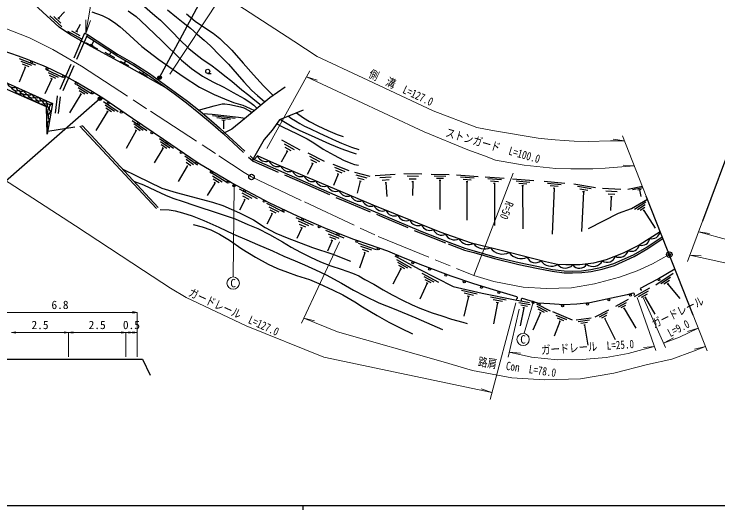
# Model space of a CAD drawing. Units: millimetres at full size, sheet at 1:1000, with parts at other scales. Extents: x 40000 to 680000, y 20000 to 380000.
# Drawn here: x 204846 to 358823, y 204000 to 312563 of the extents above; entities that cross this region are included whole.
import ezdxf
from ezdxf.enums import TextEntityAlignment as Align

# ---------------------------------------------------------------- set-up
doc = ezdxf.new("R2010")
doc.units = ezdxf.units.MM
doc.header["$LTSCALE"] = 1000
doc.header["$PDMODE"] = 32
doc.header["$PDSIZE"] = 500
doc.linetypes.add('CHAIN', pattern=[18.5, 12, -1.5, 3.5, -1.5])
doc.linetypes.add('DASHED', pattern=[7.5, 6, -1.5])
for name, color, linetype, lineweight in [('M-BGD', 7, 'Continuous', 25), ('M-BMK', 2, 'CHAIN', 13), ('M-BMK-OTRS', 5, 'Continuous', 25), ('M-BMK-SRVR', 3, 'Continuous', 25), ('M-STR-HTXT', 7, 'Continuous', 13), ('M-STR-STRC', 7, 'Continuous', 25), ('M-TTL-BAND', 7, 'Continuous', 25)]:
    doc.layers.add(name, color=color, linetype=linetype, lineweight=lineweight)
doc.layers.add('M-OTRS', color=6, linetype='Continuous')
doc.styles.add('ＭＳ ゴシック', font='')
doc.styles.get('ＭＳ ゴシック').set_extended_font_data('MS Gothic')

# ---------------------------------------------------------------- blocks, each defined once
blk = doc.blocks.new('open_arrow')
at = {"color": 0, "linetype": 'Continuous', "lineweight": -2}
blk.add_lwpolyline([(7.5, 1.25), (0, 0), (7.5, -1.25)], dxfattribs=at)

msp = doc.modelspace()

# ---------------------------------------------------------------- hatches: boundary and pattern name
at = {"layer": 'M-STR-STRC'}
for points in [[(236337, 298431, -1), (237011, 298860, -1)], [(223273, 293798, -1), (223948, 294227, -1)], [(253187, 275139, -1), (252747, 274901, -1)], [(318623, 249566, -1), (318184, 249328, -0.41421), (318284, 249667, -0.41421)]]:
    msp.add_hatch(color=256, dxfattribs=at).paths.add_polyline_path(points)

# ---------------------------------------------------------------- linework, layer by layer
at = {"layer": 'M-BGD'}
for p, q in [((214583, 311650), (215854, 313023)), ((212688, 312177), (215257, 309801)), ((213507, 312032), (215049, 310606)), ((214404, 311816), (214763, 311483)), ((218523, 308777), (219404, 310381)), ((216556, 308832), (219623, 307146)), ((217386, 308889), (219226, 307877)), ((218308, 308895), (218737, 308659)), ((221864, 305811), (222296, 306600)), ((220462, 306373), (223094, 304933)), ((221557, 305979), (222172, 305643)), ((224702, 304190), (226808, 303039)), ((225755, 303615), (226043, 304141)), ((205982, 302844), (209509, 301467)), ((208747, 301282), (206418, 302191)), ((228058, 302287), (229900, 301280)), ((228979, 301783), (229209, 302205)), ((207255, 300898), (205968, 297641)), ((208117, 301045), (206720, 301590)), ((207418, 300835), (207092, 300962)), ((211896, 300439), (215433, 298740)), ((214597, 298643), (212343, 299726)), ((213951, 298454), (212599, 299103)), ((232125, 299963), (233955, 298933)), ((233040, 299448), (233217, 299761)), ((247210, 299576), (247960, 299576)), ((213080, 298373), (211596, 295083)), ((213238, 298297), (212922, 298449)), ((218582, 297136), (221786, 295174)), ((221015, 295118), (218883, 296424)), ((220354, 294996), (219075, 295779)), ((219479, 295004), (216962, 290950)), ((219628, 294912), (219330, 295095)), ((224418, 293421), (227652, 291195)), ((226809, 291229), (224750, 292646)), ((225269, 291196), (222712, 287053)), ((226142, 291142), (224907, 291992)), ((225413, 291097), (225125, 291295)), ((253220, 289718), (248253, 290288)), ((252186, 289475), (249205, 289817)), ((219251, 288015), (236020, 270022)), ((219840, 288106), (236395, 270242)), ((230704, 289272), (233889, 287095)), ((233075, 287107), (231011, 288518)), ((251002, 289248), (250307, 289328)), ((250654, 289288), (250670, 287401)), ((231535, 287069), (229389, 283100)), ((232408, 287018), (231170, 287864)), ((231679, 286971), (231390, 287168)), ((236627, 285325), (239709, 283214)), ((263323, 285046), (267376, 282809)), ((238945, 283192), (236882, 284604)), ((238278, 283103), (237041, 283950)), ((266183, 282851), (263995, 284059)), ((265485, 282620), (264171, 283345)), ((237405, 283155), (235477, 279959)), ((237549, 283056), (237261, 283254)), ((264567, 282509), (263262, 280146)), ((264720, 282425), (264414, 282594)), ((269139, 282148), (272647, 280391)), ((242182, 281512), (245006, 279589)), ((244133, 279566), (242480, 280692)), ((271768, 280227), (269533, 281347)), ((271079, 279968), (269738, 280640)), ((242732, 279286), (240754, 275885)), ((243515, 279370), (242524, 280045)), ((242848, 279207), (242617, 279365)), ((270167, 279821), (268957, 277407)), ((270323, 279743), (270011, 279899)), ((274615, 279711), (278095, 278310)), ((277313, 278043), (274994, 278976)), ((247743, 277994), (251417, 275748)), ((275750, 277508), (274742, 275003)), ((276648, 277729), (275256, 278289)), ((275913, 277442), (275588, 277573)), ((279320, 277979), (282706, 277048)), ((282075, 276661), (279665, 277324)), ((283857, 277255), (288239, 277547)), ((290113, 277651), (294016, 277613)), ((296090, 277528), (300002, 277406)), ((301661, 277378), (306400, 276992)), ((250380, 275784), (248247, 277088)), ((249688, 275609), (248408, 276392)), ((248931, 275474), (248633, 275657)), ((280584, 275951), (279868, 273348)), ((281450, 276273), (280004, 276671)), ((280753, 275905), (280415, 275998)), ((287335, 276885), (284841, 276719)), ((286876, 276253), (285379, 276154)), ((293309, 277020), (290809, 277044)), ((292803, 276425), (291303, 276439)), ((292222, 275830), (291872, 275834)), ((292047, 275832), (292019, 272832)), ((299281, 276979), (296783, 277057)), ((298768, 276544), (297268, 276591)), ((298179, 276113), (297829, 276123)), ((298004, 276118), (297986, 269760)), ((305489, 276615), (302499, 276858)), ((304855, 276215), (303061, 276361)), ((304131, 275822), (303712, 275856)), ((303921, 275839), (303900, 267447)), ((307927, 276945), (312083, 276663)), ((311471, 276253), (308478, 276456)), ((310842, 275845), (309046, 275967)), ((313856, 276475), (318568, 276099)), ((317672, 275719), (314681, 275957)), ((320828, 275957), (325342, 275563)), ((248782, 275566), (247061, 272805)), ((254107, 274289), (258025, 272209)), ((286342, 275617), (285993, 275593)), ((286168, 275605), (286367, 272612)), ((310123, 275443), (309704, 275471)), ((309914, 275457), (309912, 266242)), ((317038, 275318), (315243, 275461)), ((316314, 274924), (315895, 274958)), ((316105, 274941), (316111, 265512)), ((324540, 275181), (321552, 275442)), ((323903, 274785), (322110, 274942)), ((322968, 274415), (322548, 264386)), ((323177, 274397), (322758, 274433)), ((327294, 275364), (332015, 274584)), ((331061, 274286), (328101, 274775)), ((330396, 273940), (328620, 274233)), ((333604, 274434), (337591, 274208)), ((342295, 274837), (339084, 274158)), ((342407, 274554), (340124, 274071)), ((341996, 274160), (341311, 274015)), ((341654, 274088), (341963, 272620)), ((256931, 272213), (254723, 273385)), ((256250, 271997), (254925, 272700)), ((329434, 273642), (328950, 264932)), ((329642, 273608), (329227, 273677)), ((336812, 273651), (334316, 273793)), ((336279, 273081), (334781, 273165)), ((255348, 271898), (254153, 269646)), ((255503, 271816), (255194, 271980)), ((260032, 271150), (263910, 269227)), ((335671, 272514), (335321, 272534)), ((335496, 272524), (335327, 269529)), ((340607, 269852), (343082, 271470)), ((262864, 269176), (260625, 270287)), ((262190, 268941), (260846, 269608)), ((342928, 270832), (341254, 269737)), ((342839, 270236), (341835, 269580)), ((342700, 269608), (342466, 269455)), ((342583, 269531), (345112, 265659)), ((261291, 268818), (260158, 266533)), ((261448, 268740), (261135, 268895)), ((266484, 267992), (270285, 266313)), ((269322, 266181), (267035, 267191)), ((268658, 265917), (267286, 266523)), ((267766, 265753), (266735, 263421)), ((267926, 265682), (267606, 265824)), ((272965, 265236), (277019, 263576)), ((275956, 263460), (273642, 264408)), ((275300, 263178), (273911, 263746)), ((274412, 262990), (273446, 260630)), ((274574, 262924), (274250, 263056)), ((280141, 262401), (284029, 261054)), ((281584, 260282), (280399, 256904)), ((283099, 260836), (280737, 261655)), ((282459, 260518), (281042, 261009)), ((281749, 260225), (281418, 260339)), ((288497, 258845), (291751, 257009)), ((290992, 256921), (288814, 258149)), ((290335, 256775), (289029, 257512)), ((289461, 256751), (287699, 253424)), ((289613, 256665), (289308, 256837)), ((294031, 255813), (297704, 253899)), ((345225, 253281), (349056, 255867)), ((296768, 253879), (294551, 255034)), ((296117, 253711), (294786, 254404)), ((348428, 254901), (346356, 253502)), ((348265, 254248), (347022, 253409)), ((295244, 253659), (293642, 250138)), ((295399, 253578), (295088, 253739)), ((340576, 250719), (343920, 252605)), ((348040, 253553), (347750, 253357)), ((347895, 253455), (350508, 250286)), ((306142, 251228), (302738, 252043)), ((305356, 250953), (303314, 251442)), ((343558, 251884), (341380, 250656)), ((343343, 251246), (342037, 250510)), ((304230, 250760), (303205, 246447)), ((304469, 250703), (303992, 250817)), ((312470, 249905), (309040, 250602)), ((311695, 249603), (309637, 250021)), ((336456, 248646), (339258, 250146)), ((343063, 250572), (342759, 250400)), ((342911, 250486), (345015, 246860)), ((310576, 249371), (309710, 244736)), ((310816, 249322), (310336, 249420)), ((317719, 248913), (315259, 249358)), ((316329, 248250), (315584, 244319)), ((317147, 248559), (315671, 248826)), ((316501, 248219), (316157, 248281)), ((319125, 249149), (322097, 247587)), ((321508, 247388), (319295, 248551)), ((320856, 247223), (319528, 247921)), ((338751, 249364), (336988, 248420)), ((338611, 248778), (337553, 248212)), ((338418, 248165), (338171, 248032)), ((338294, 248098), (340834, 243825)), ((319983, 247173), (318336, 243361)), ((320138, 247092), (319828, 247255)), ((322613, 247442), (326937, 245621)), ((325752, 245632), (323449, 246602)), ((331994, 246244), (334953, 247844)), ((334567, 247124), (332808, 246172)), ((334429, 246538), (333373, 245967)), ((324251, 245287), (323003, 242027)), ((325117, 245411), (323735, 245993)), ((324412, 245220), (324090, 245355)), ((327794, 245585), (331113, 246049)), ((330754, 245544), (328278, 245198)), ((330321, 245029), (328835, 244822)), ((334238, 245923), (333992, 245790)), ((334115, 245856), (336335, 241282)), ((329814, 244504), (329467, 244456)), ((329640, 244480), (330357, 240072))]:
    msp.add_line(p, q, dxfattribs=at)
at = {"layer": 'M-BGD', "linetype": 'DASHED'}
for p, q in [((220286, 308391), (220928, 308112)), ((212205, 286920), (219840, 288106)), ((250945, 286589), (257156, 280879))]:
    msp.add_line(p, q, dxfattribs=at)
at = {"layer": 'M-BGD'}
for points in [[(238306, 296278), (230041, 300929), (221692, 305495), (217163, 307984), (214741, 309665), (207464, 316396)], [(232833, 314645), (235644, 312256), (236869, 311227), (239431, 308665), (241014, 306975), (243084, 305024), (245008, 303466), (246200, 302567), (247913, 301472), (249420, 300291), (250952, 299063), (252492, 297838), (254674, 296002), (256170, 294843), (257526, 293694), (258886, 292648)], [(221892, 313076), (224084, 312272), (225597, 311525), (226819, 310742), (228059, 309776), (229262, 308682), (232794, 305437), (236498, 302584), (241851, 298907), (245441, 296546), (248593, 294933), (250874, 293977), (252874, 293193), (254870, 292602), (255560, 292325), (257421, 291422)], [(229809, 313258), (231575, 311999), (232587, 311116), (237075, 306788), (241482, 302461), (243624, 300666), (246058, 298996), (248300, 297727), (250704, 296523), (252797, 295402), (255158, 294103), (256452, 293296), (257315, 292612), (258013, 291918)], [(238421, 313495), (240354, 311863), (241815, 310748), (243417, 309448), (244957, 308076), (246447, 306842), (247819, 305612), (249892, 303522), (251742, 301629), (253621, 299395), (255117, 297696), (256836, 295844), (258066, 294720), (259712, 293338)], [(242588, 312578), (244455, 310982), (246691, 309506), (248368, 308389), (249893, 307203), (252495, 304693), (254968, 301832), (257191, 299287), (259376, 296880), (261556, 294760)], [(220928, 308112), (227499, 303805), (231013, 301760), (234484, 299547), (240097, 295471), (242799, 293472), (245529, 291270), (248059, 289153), (249766, 287646), (250946, 286590)], [(220766, 307740), (227289, 303464), (230805, 301419), (234259, 299217), (239861, 295149), (242554, 293156), (245275, 290961), (247799, 288849), (249500, 287348), (250558, 286400)], [(314818, 250673), (309752, 252168), (305408, 253504), (300460, 255174), (294281, 257516), (290052, 259161), (286626, 260657), (282564, 262057), (279196, 263239), (273194, 265577), (271003, 266493), (266980, 268253), (260639, 271262), (252384, 275608), (245154, 279943), (237565, 285101), (230749, 289678), (224242, 294115), (221667, 295788), (218309, 297745), (216278, 298837), (213039, 300404), (211262, 301204), (209719, 301847), (207791, 302630), (205837, 303363), (202440, 304546)], [(264186, 296555), (260773, 294225), (255254, 289610), (252457, 287330), (250558, 286400)], [(245194, 291540), (248622, 292494), (250387, 292924), (250985, 292935), (252067, 292767), (254367, 292263), (255114, 292020), (256312, 291370), (256944, 291023)], [(268088, 291535), (262940, 289397), (261303, 287168), (259530, 285110), (256955, 280520)], [(246138, 290760), (248169, 290660), (253916, 290001), (255421, 289749)], [(264852, 290191), (265515, 289723), (266407, 289162), (267383, 288585), (268392, 288048), (269565, 287486), (271695, 286520), (273420, 285676), (275278, 284797), (276454, 284277), (278681, 283395), (280275, 282883)], [(266604, 290918), (268190, 289820), (269453, 289049), (271303, 288091), (273452, 287064), (275522, 286231), (276812, 285744)], [(262305, 288532), (263540, 287853), (266797, 286308), (268935, 285222), (270405, 284387), (272494, 282978), (274839, 281640), (276906, 280552), (278550, 279885), (279311, 279639), (280192, 279482)], [(263122, 289473), (264575, 288582), (266039, 287721), (267365, 287096), (269820, 285976), (273831, 284163), (276326, 283119), (278609, 282346), (279697, 281937)], [(257156, 280879), (257365, 280687), (268507, 275807), (277350, 271936), (285608, 268547), (293804, 265013), (299933, 262608), (303491, 261278), (305508, 260758), (310022, 259448), (315369, 258138), (319207, 257341), (322619, 256655), (325198, 256344), (326987, 256281), (329005, 256364), (331023, 256614), (333425, 257136), (336067, 257926), (340352, 259859), (343285, 261564), (346652, 263783)], [(346210, 264904), (341623, 261978), (338073, 260188), (334399, 258769), (331620, 257998), (328595, 257627), (325538, 257627), (323738, 257746), (321071, 258285), (313174, 260396), (304917, 262431), (298042, 264777), (283397, 270743), (262353, 279646), (258071, 281519), (257365, 280687)], [(228652, 278598), (231645, 277136), (237170, 274419), (240308, 273490), (248230, 271406), (250483, 270617), (254194, 269019), (257254, 267477), (259806, 265861), (262094, 264562), (264559, 263587), (270118, 261431), (274614, 259983), (278478, 258491)], [(231170, 275881), (233123, 275204), (235798, 273910), (237978, 272930), (239562, 272249), (241809, 271504), (244189, 270749), (249709, 268903), (253181, 267720), (255960, 266517), (258157, 265599), (260704, 264311), (263571, 262684), (265483, 261499), (267520, 260411), (269728, 259343), (271910, 258332), (274108, 257474), (276385, 256715), (278852, 255857), (280235, 255224), (281603, 254466), (283521, 253397), (285558, 252209), (287580, 251087), (289817, 249919), (291929, 248907), (293577, 248178), (296308, 247147), (298415, 246468), (300543, 245799), (303020, 245100), (303979, 244831)], [(330479, 265649), (337063, 268996), (339892, 269987), (343387, 272067)], [(236781, 269763), (238766, 269674), (240055, 269472), (241691, 269051), (243798, 268411), (246354, 267363), (249660, 265881), (252831, 264380), (255776, 263156), (258109, 262136), (261345, 260715), (263841, 259541), (266323, 258519), (268357, 257660), (270807, 256597), (273148, 255471), (276457, 253654), (279131, 252091), (281671, 250767), (284645, 249374), (288002, 248044), (292712, 246058), (296201, 244532), (298583, 243503)], [(244019, 266463), (246009, 265978), (247896, 265319), (249763, 264391), (251959, 263062), (254675, 261194), (257655, 259350), (260412, 257820), (262475, 256882), (264630, 256037), (266665, 255334), (269449, 254448), (271501, 253593), (274650, 252125), (276733, 251064), (279383, 249580), (281074, 248477), (284263, 246596), (286821, 245143), (289473, 243769), (292041, 242564)], [(288150, 259641), (293450, 256700), (300891, 252948), (307251, 251425), (314439, 249963), (317616, 249389)], [(349427, 256743), (345801, 254618), (343743, 253491), (341952, 252579)], [(340294, 251432), (338996, 251079), (335553, 250367), (330836, 249375), (327948, 249019), (325100, 248921), (322053, 249158), (319452, 249294), (316051, 250303)], [(193482, 243936), (196606, 237557), (198017, 237027), (204267, 237027), (216767, 237027), (229267, 237027), (231767, 237027), (232932, 237027), (234650, 233516)]]:
    msp.add_lwpolyline(points, dxfattribs=at)
at = {"layer": 'M-BGD', "linetype": 'DASHED'}
for points in [[(220286, 308391), (214281, 294621), (213802, 290873)], [(220928, 308112), (214963, 294433), (214496, 290784)], [(250558, 286400), (250627, 286338), (257143, 280348), (268346, 275440), (277193, 271568), (285453, 268179), (293652, 264643), (299790, 262235), (303370, 260895), (305403, 260372), (309919, 259061), (315280, 257748), (319127, 256950), (322555, 256260), (325167, 255944), (326989, 255881), (329038, 255965), (331090, 256219), (333525, 256748), (336207, 257550), (340536, 259503), (343496, 261224), (346802, 263403)]]:
    msp.add_lwpolyline(points, dxfattribs=at)
at = {"layer": 'M-BGD'}
msp.add_lwpolyline([(195586, 293762), (199776, 299031), (213223, 292965), (212092, 286248), (211951, 292219), (199780, 297605)], close=True, dxfattribs=at)
for centre, radius in [((208670, 302030), 225), ((212058, 300599), 225), ((247210, 300026), 450), ((215687, 298873), 225), ((218452, 297402), 225), ((222022, 295289), 225), ((225418, 293041), 225), ((228311, 291068), 225), ((232038, 288542), 225), ((235004, 286550), 225), ((238284, 284341), 225), ((241377, 282238), 225), ((244791, 279917), 225), ((248010, 277968), 225), ((251656, 275782), 225), ((255271, 273834), 225), ((259549, 271582), 225), ((263713, 269554), 225), ((267945, 267585), 225), ((271611, 265995), 225), ((275710, 264356), 225), ((279837, 262776), 225), ((284521, 261145), 225), ((288615, 259543), 225), ((292085, 258129), 225), ((295750, 256719), 225), ((299284, 255379), 225), ((303333, 253967), 225), ((345909, 254421), 225), ((307119, 252743), 225), ((310876, 251602), 225), ((339704, 251038), 225), ((334949, 250010), 225), ((319685, 249057), 225), ((324846, 248715), 225), ((330292, 249081), 225)]:
    msp.add_circle(centre, radius, dxfattribs=at)
for centre, radius, start, end in [((204649, 297831), 1343, 198.40268, 293.03532), ((205469, 297249), 1514, 205.0417, 286.39629), ((206329, 296840), 1773, 213.24207, 280.91459), ((206448, 297020), 1343, 198.40268, 293.03532), ((207358, 296636), 1686, 209.89529, 281.54269), ((208248, 296208), 1343, 198.40268, 293.03532), ((207994, 295703), 1460, 204.42405, 286.95693), ((208931, 295579), 1372, 205.70344, 290.47006), ((209532, 294731), 1191, 200.89517, 292.97085), ((209912, 295405), 1218, 200.77474, 290.66327), ((210446, 294624), 1087, 197.68853, 293.45743), ((211276, 294507), 965, 194.53164, 296.90635), ((210941, 293825), 963, 191.40382, 301.81795), ((212008, 294093), 1222, 202.39111, 283.12515), ((212125, 293086), 680, 186.71764, 267.77626), ((212696, 293812), 997, 189.56741, 301.87058), ((212509, 292535), 430, 121.24871, 273.54916), ((213652, 291918), 1132, 112.28589, 228.61154), ((213758, 291010), 1642, 138.12948, 205.98784), ((213294, 290121), 1025, 112.36142, 228.53599), ((213288, 288323), 1230, 123.21756, 217.67987), ((259945, 282319), 2038, 203.09764, 289.65307), ((262495, 281189), 2024, 202.94718, 290.25618), ((265002, 280001), 1941, 201.49987, 292.63372), ((267554, 278921), 1941, 201.49987, 292.63372), ((270106, 277841), 1941, 201.49987, 292.63372), ((272659, 276761), 1941, 201.49987, 292.63372), ((275211, 275681), 1941, 201.49987, 292.63372), ((277764, 274601), 1941, 201.49987, 292.63372), ((280316, 273522), 1941, 201.49987, 292.63372), ((282868, 272442), 1941, 201.49987, 292.63372), ((285413, 271354), 1931, 201.37956, 294.41929), ((288010, 270300), 1931, 201.37956, 294.41929), ((290602, 269244), 1931, 201.37956, 294.41929), ((293198, 268190), 1931, 201.37956, 294.41929), ((295795, 267135), 1931, 201.37956, 294.41929), ((298379, 266069), 1916, 201.18261, 297.08927), ((344407, 265202), 1827, 254.43258, 350.63704), ((301190, 265271), 2140, 205.07622, 297.24407), ((304335, 264562), 2473, 208.85422, 294.86137), ((342112, 263742), 1830, 254.5227, 350.54691), ((307760, 264098), 2976, 216.7279, 295.57918), ((339867, 262439), 1815, 248.20843, 345.29375), ((311674, 263196), 3176, 214.13855, 298.16852), ((315752, 262128), 3106, 213.8971, 296.17825), ((337301, 261270), 1961, 242.11382, 344.74019), ((318897, 260011), 1897, 200.71898, 309.35638), ((334593, 260109), 1880, 236.74747, 342.25189), ((322350, 260109), 2740, 214.80089, 300.43243), ((325457, 259239), 2277, 220.96528, 314.95223), ((328525, 258735), 1832, 217.21017, 329.75751), ((331536, 259601), 2289, 231.38134, 332.29974), ((342054, 252378), 225, 116.98282, 296.98282), ((340353, 251215), 225, 285.19986, 105.19986), ((314755, 250457), 225, 253.55342, 73.55343), ((315987, 250087), 225, 73.48294, 253.48294)]:
    msp.add_arc(centre, radius, start, end, dxfattribs=at)
at = {"layer": 'M-BMK'}
msp.add_lwpolyline([(202446, 309656), (208197, 307347), (213313, 304827), (219595, 301139), (234676, 291292), (249633, 281537), (255176, 277886), (256786, 276893), (268348, 271435), (284498, 263883), (305393, 255317), (309823, 253988), (316234, 252808), (321233, 252481), (326768, 252652), (331849, 253498), (337324, 254925), (341124, 256373), (344528, 257902), (348182, 259901)], dxfattribs=at)
at = {"layer": 'M-BMK-OTRS'}
for p, q in [((366898, 298044), (355439, 267201)), ((353408, 246643), (343126, 272729))]:
    msp.add_line(p, q, dxfattribs=at)
at = {"layer": 'M-BMK-SRVR'}
for centre in [(256786, 276893), (348182, 259901)]:
    msp.add_circle(centre, 600, dxfattribs=at)
at = {"layer": 'M-OTRS'}
msp.add_point((348182, 259901), dxfattribs=at)
at = {"layer": 'M-STR-HTXT'}
for p, q in [((238910, 299374), (251295, 318141)), ((269566, 300164), (260146, 283112)), ((268839, 298849), (271184, 298120)), ((338366, 284807), (335933, 285141)), ((343126, 272729), (337920, 285937)), ((340523, 279333), (338072, 279479)), ((305393, 255317), (314053, 277742)), ((252967, 275020), (252787, 255010)), ((355439, 267201), (352163, 258387)), ((354567, 264856), (357003, 264552)), ((276005, 262682), (267711, 244895)), ((352690, 259805), (355137, 259611)), ((318404, 249447), (316466, 242665)), ((341150, 250498), (345263, 238931)), ((342452, 250480), (347345, 239575)), ((314577, 249313), (308965, 228200)), ((315320, 247950), (312929, 237425)), ((198017, 247247), (231767, 247247)), ((231767, 237527), (231767, 247248)), ((353408, 246643), (356500, 238799)), ((268223, 245993), (270603, 245390)), ((354522, 243816), (352188, 243057)), ((204267, 242850), (216767, 242850)), ((216767, 237527), (216767, 242851)), ((216767, 242850), (229267, 242850)), ((229267, 237527), (229267, 242851)), ((229267, 242850), (231767, 242850)), ((346941, 240475), (349087, 241668)), ((344961, 239779), (342518, 239541)), ((356107, 239795), (353720, 239224)), ((313181, 238535), (315628, 238336)), ((309358, 229677), (307050, 230514))]:
    msp.add_line(p, q, dxfattribs=at)
for points in [[(220545, 308278), (224702, 332750), (262624, 332750)], [(250432, 316833), (251071, 316416), (266077, 306628), (271152, 303286), (281106, 298587), (296548, 291366), (306080, 287717), (309498, 287050), (319483, 285405), (321577, 285186), (323252, 285047), (325167, 284907), (327361, 284768), (330452, 284688), (335308, 284798), (338366, 284807)], [(268839, 298849), (278979, 294061), (294540, 286785), (304142, 282849), (307755, 281522), (310152, 280604), (316461, 279510), (323365, 278776), (326633, 278684), (329017, 278704), (331429, 278707), (334147, 278820), (340523, 279333)], [(191604, 281573), (192607, 281278), (195963, 279931), (199072, 278400), (203791, 275629), (218280, 266168), (233188, 256445), (239049, 252586), (242464, 250480), (255589, 244283), (272602, 237438), (309358, 229677)], [(354567, 264856), (361466, 262992), (373631, 261347), (383668, 259942), (388927, 259504), (392979, 259263), (398037, 259418), (402686, 259267), (405158, 259083), (406234, 258865), (413403, 257092)], [(352690, 259805), (364978, 257072), (375447, 255606), (380961, 255574), (388387, 255620), (393576, 255317), (398431, 254985), (402419, 254273), (404472, 254120), (405136, 253985), (413557, 251904), (418626, 250818), (427881, 248912), (451142, 243535), (454887, 242697), (464874, 241341), (472292, 240443), (477528, 240092), (483357, 240138), (490856, 240513)], [(268223, 245993), (275635, 242968), (298712, 236441), (305126, 234517), (313762, 232927), (320887, 232461), (328729, 232703), (336023, 233918), (343425, 235847), (348724, 237025), (353504, 238772), (356107, 239795)], [(346941, 240475), (350417, 241814), (354522, 243816)], [(313181, 238535), (318040, 237444), (323694, 236886), (329126, 236960), (334371, 237406), (339208, 238224), (342370, 239154), (344961, 239779)]]:
    msp.add_lwpolyline(points, dxfattribs=at)
for centre in [(252775, 253660), (316196, 241342)]:
    msp.add_circle(centre, 1350, dxfattribs=at)
at = {"layer": 'M-STR-STRC'}
for p, q in [((236674, 298646), (245239, 314656)), ((223610, 294012), (200073, 273403))]:
    msp.add_line(p, q, dxfattribs=at)
for centre, radius in [((236674, 298646), 400), ((223610, 294012), 400), ((252967, 275020), 250), ((318404, 249447), 250)]:
    msp.add_circle(centre, radius, dxfattribs=at)
at = {"layer": 'M-TTL-BAND'}
for p, q in [((40000, 205000), (579000, 205000)), ((268000, 205000), (268000, 204000))]:
    msp.add_line(p, q, dxfattribs=at)

# ---------------------------------------------------------------- block references
at = {"layer": 'M-STR-HTXT'}
for p, xscale, yscale, rotation in [((220545, 308278), 400, 400, 80.4), ((231767, 247247), 133, 133, 180), ((216767, 242850), 133, 133, 180), ((229267, 242850), 133, 133, 180), ((231767, 242850), 133, 133, 180)]:
    msp.add_blockref('open_arrow', p, dxfattribs=dict(at, xscale=xscale, yscale=yscale, rotation=rotation))
at = {"layer": 'M-STR-HTXT', "xscale": 133, "yscale": 133}
for p in [(204267, 242850), (216767, 242850), (229267, 242850)]:
    msp.add_blockref('open_arrow', p, dxfattribs=at)

# ---------------------------------------------------------------- texts
at = {"layer": 'M-STR-HTXT', "style": 'ＭＳ ゴシック', "width": 0.8}
for s, rotation, p in [('側\u3000溝\u3000L=127.0', 334.938, (288890, 295111)), ('ストンガード\u3000L=100.0', 343.87, (309189, 282327)), ('R=50', 248.886, (311268, 270120)), ('ガードレール\u3000L=127.0', 335.479, (252317, 245992)), ('ガードレール', 25.998, (350673, 245955)), ('L=9.0', 27.237, (350861, 242469)), ('ガードレール\u3000L=25.0', 3.922, (330401, 238206)), ('路肩\u3000Con\u3000L=78.0', 351.738, (314684, 233799))]:
    msp.add_text(s, height=1833, rotation=rotation, dxfattribs=at).set_placement(p, align=Align.BOTTOM_CENTER)
at = {"layer": 'M-STR-HTXT', "style": 'ＭＳ ゴシック'}
for p in [(252775, 253660), (316196, 241342)]:
    msp.add_text('C', height=1833, dxfattribs=at).set_placement(p, align=Align.MIDDLE_CENTER)
for s, p in [('6.8', (214892, 247434)), ('2.5', (210517, 243037)), ('2.5', (223017, 243037)), ('0.5', (230517, 243037))]:
    msp.add_text(s, height=1833, dxfattribs=at).set_placement(p, align=Align.BOTTOM_CENTER)

doc.saveas('drawing.dxf')
